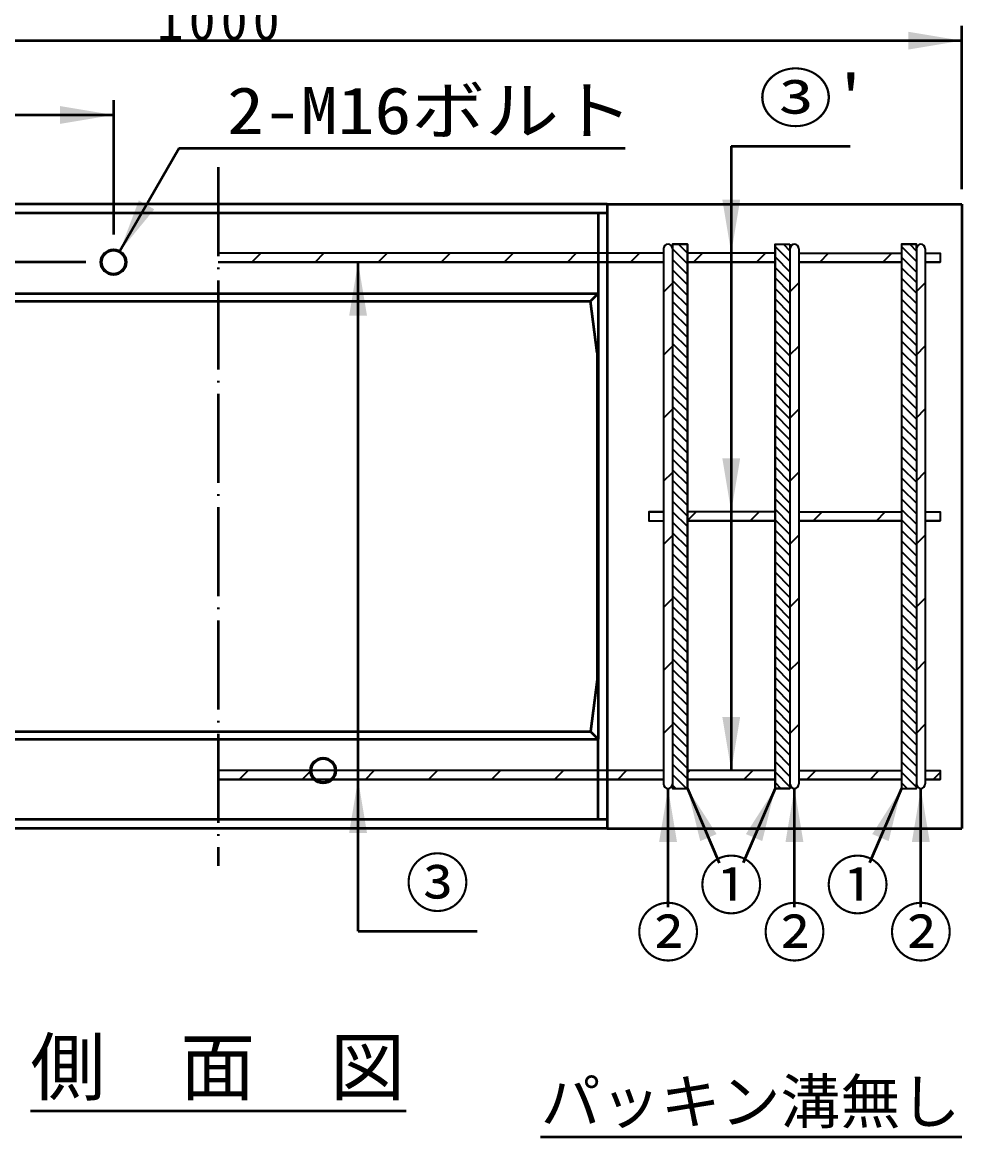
# Model space of a CAD drawing. Units: millimetres, scale not verified. Extents: x -2102 to 2102, y -1485 to 1485.
# Drawn here: x 249 to 880, y 345 to 1094 of the extents above; entities that cross this region are included whole.
import ezdxf
from ezdxf.enums import TextEntityAlignment as Align

# ---------------------------------------------------------------- set-up
doc = ezdxf.new("R2010")
doc.units = ezdxf.units.MM
doc.header["$LTSCALE"] = 5
doc.linetypes.add('LONG_DASHED_DOTTED', pattern=[15.25, 12, -1.5, 0.25, -1.5])
doc.layers.add('0-0_V-nasSTD', color=7, linetype='Continuous', lineweight=35)
doc.layers.add('0-1_0', color=7, linetype='Continuous', lineweight=50)
doc.styles.add('ＭＳ ゴシック', font='')
doc.styles.get('ＭＳ ゴシック').set_extended_font_data('MS Gothic')

msp = doc.modelspace()

# ---------------------------------------------------------------- linework, layer by layer
at = {"layer": '0-0_V-nasSTD', "lineweight": 50}
for p, q in [((725.469, 1011.045), (725.469, 591.045)), ((474.461, 483.045), (474.461, 933.045)), ((682.969, 499.095), (682.969, 579.045)), ((695.969, 579.045), (717.406, 528.938)), ((754.969, 579.045), (733.533, 528.938)), ((767.969, 499.095), (767.969, 579.045)), ((839.969, 579.045), (818.533, 528.938)), ((852.969, 499.095), (852.969, 579.045))]:
    msp.add_line(p, q, dxfattribs=at)
at = {"layer": '0-0_V-nasSTD'}
for p, q in [((689.907, 945.045), (695.969, 938.983)), ((760.618, 945.045), (764.969, 940.693)), ((764.969, 945.045), (764.969, 942.045)), ((845.471, 945.045), (849.969, 940.546)), ((403.121, 933.045), (409.121, 939.045)), ((445.548, 933.045), (451.548, 939.045)), ((487.974, 933.045), (493.974, 939.045)), ((530.401, 933.045), (536.401, 939.045)), ((572.827, 933.045), (578.827, 939.045)), ((615.253, 933.045), (621.253, 939.045)), ((657.68, 933.045), (663.68, 939.045)), ((685.969, 941.911), (695.969, 931.911)), ((700.106, 933.045), (706.106, 939.045)), ((742.533, 933.045), (748.533, 939.045)), ((754.969, 943.622), (764.969, 933.622)), ((784.959, 933.045), (790.959, 939.045)), ((827.385, 933.045), (833.385, 939.045)), ((839.969, 943.475), (849.969, 933.475)), ((685.969, 934.84), (695.969, 924.84)), ((754.969, 936.551), (764.969, 926.551)), ((839.969, 936.404), (849.969, 926.404)), ((685.969, 927.769), (695.969, 917.769)), ((754.969, 929.48), (764.969, 919.48)), ((754.969, 922.409), (764.969, 912.409)), ((839.969, 929.333), (849.969, 919.333)), ((839.969, 922.262), (849.969, 912.262)), ((679.969, 912.908), (685.969, 918.908)), ((685.969, 920.698), (695.969, 910.698)), ((754.969, 915.338), (764.969, 905.338)), ((764.969, 913.055), (770.969, 919.055)), ((839.969, 915.191), (849.969, 905.191)), ((849.969, 913.202), (855.969, 919.202)), ((685.969, 913.627), (695.969, 903.627)), ((754.969, 908.267), (764.969, 898.267)), ((839.969, 908.12), (849.969, 898.12)), ((685.969, 906.556), (695.969, 896.556)), ((754.969, 901.196), (764.969, 891.196)), ((839.969, 901.049), (849.969, 891.049)), ((685.969, 899.485), (695.969, 889.485)), ((685.969, 892.414), (695.969, 882.414)), ((754.969, 894.125), (764.969, 884.125)), ((839.969, 893.977), (849.969, 883.977)), ((685.969, 885.343), (695.969, 875.343)), ((754.969, 887.054), (764.969, 877.054)), ((839.969, 886.906), (849.969, 876.906)), ((685.969, 878.272), (695.969, 868.272)), ((754.969, 879.983), (764.969, 869.983)), ((839.969, 879.835), (849.969, 869.835)), ((679.969, 870.482), (685.969, 876.482)), ((685.969, 871.201), (695.969, 861.201)), ((754.969, 872.911), (764.969, 862.911)), ((764.969, 870.629), (770.969, 876.629)), ((839.969, 872.764), (849.969, 862.764)), ((849.969, 870.776), (855.969, 876.776)), ((685.969, 864.13), (695.969, 854.13)), ((754.969, 865.84), (764.969, 855.84)), ((839.969, 865.693), (849.969, 855.693)), ((685.969, 857.059), (695.969, 847.059)), ((754.969, 858.769), (764.969, 848.769)), ((839.969, 858.622), (849.969, 848.622)), ((685.969, 849.988), (695.969, 839.988)), ((754.969, 851.698), (764.969, 841.698)), ((839.969, 851.551), (849.969, 841.551)), ((685.969, 842.916), (695.969, 832.916)), ((754.969, 844.627), (764.969, 834.627)), ((839.969, 844.48), (849.969, 834.48)), ((679.969, 828.055), (685.969, 834.055)), ((685.969, 835.845), (695.969, 825.845)), ((754.969, 837.556), (764.969, 827.556)), ((764.969, 828.202), (770.969, 834.202)), ((839.969, 837.409), (849.969, 827.409)), ((849.969, 828.35), (855.969, 834.35)), ((685.969, 828.774), (695.969, 818.774)), ((754.969, 830.485), (764.969, 820.485)), ((839.969, 830.338), (849.969, 820.338)), ((685.969, 821.703), (695.969, 811.703)), ((754.969, 823.414), (764.969, 813.414)), ((839.969, 823.267), (849.969, 813.267)), ((685.969, 814.632), (695.969, 804.632)), ((754.969, 816.343), (764.969, 806.343)), ((839.969, 816.196), (849.969, 806.196)), ((685.969, 807.561), (695.969, 797.561)), ((754.969, 809.272), (764.969, 799.272)), ((754.969, 802.201), (764.969, 792.201)), ((839.969, 809.125), (849.969, 799.125)), ((685.969, 800.49), (695.969, 790.49)), ((754.969, 795.13), (764.969, 785.13)), ((839.969, 802.054), (849.969, 792.054)), ((839.969, 794.983), (849.969, 784.983)), ((679.969, 785.629), (685.969, 791.629)), ((685.969, 793.419), (695.969, 783.419)), ((754.969, 788.059), (764.969, 778.059)), ((764.969, 785.776), (770.969, 791.776)), ((839.969, 787.911), (849.969, 777.911)), ((849.969, 785.923), (855.969, 791.923)), ((685.969, 786.348), (695.969, 776.348)), ((754.969, 780.988), (764.969, 770.988)), ((839.969, 780.84), (849.969, 770.84)), ((685.969, 779.277), (695.969, 769.277)), ((685.969, 772.206), (695.969, 762.206)), ((754.969, 773.916), (764.969, 763.916)), ((839.969, 773.769), (849.969, 763.769)), ((685.969, 765.135), (695.969, 755.135)), ((695.969, 759.202), (701.812, 765.045)), ((738.238, 759.045), (744.238, 765.045)), ((754.969, 766.845), (764.969, 756.845)), ((780.665, 759.045), (786.665, 765.045)), ((823.091, 759.045), (829.091, 765.045)), ((839.969, 766.698), (849.969, 756.698)), ((685.969, 758.064), (695.969, 748.064)), ((754.969, 759.774), (764.969, 749.774)), ((839.969, 759.627), (849.969, 749.627)), ((865.517, 759.045), (865.969, 759.497)), ((685.969, 750.993), (695.969, 740.993)), ((754.969, 752.703), (764.969, 742.703)), ((839.969, 752.556), (849.969, 742.556)), ((679.969, 743.202), (685.969, 749.202)), ((685.969, 743.922), (695.969, 733.922)), ((754.969, 745.632), (764.969, 735.632)), ((764.969, 743.35), (770.969, 749.35)), ((839.969, 745.485), (849.969, 735.485)), ((849.969, 743.497), (855.969, 749.497)), ((685.969, 736.85), (695.969, 726.85)), ((754.969, 738.561), (764.969, 728.561)), ((839.969, 738.414), (849.969, 728.414)), ((685.969, 729.779), (695.969, 719.779)), ((754.969, 731.49), (764.969, 721.49)), ((839.969, 731.343), (849.969, 721.343)), ((685.969, 722.708), (695.969, 712.708)), ((754.969, 724.419), (764.969, 714.419)), ((839.969, 724.272), (849.969, 714.272)), ((685.969, 715.637), (695.969, 705.637)), ((754.969, 717.348), (764.969, 707.348)), ((839.969, 717.201), (849.969, 707.201)), ((679.969, 700.776), (685.969, 706.776)), ((685.969, 708.566), (695.969, 698.566)), ((754.969, 710.277), (764.969, 700.277)), ((764.969, 700.923), (770.969, 706.923)), ((839.969, 710.13), (849.969, 700.13)), ((849.969, 701.07), (855.969, 707.07)), ((685.969, 701.495), (695.969, 691.495)), ((754.969, 703.206), (764.969, 693.206)), ((839.969, 703.059), (849.969, 693.059)), ((685.969, 694.424), (695.969, 684.424)), ((754.969, 696.135), (764.969, 686.135)), ((839.969, 695.988), (849.969, 685.988)), ((685.969, 687.353), (695.969, 677.353)), ((754.969, 689.064), (764.969, 679.064)), ((839.969, 688.916), (849.969, 678.916)), ((685.969, 680.282), (695.969, 670.282)), ((754.969, 681.993), (764.969, 671.993)), ((754.969, 674.922), (764.969, 664.922)), ((839.969, 681.845), (849.969, 671.845)), ((839.969, 674.774), (849.969, 664.774)), ((685.969, 673.211), (695.969, 663.211)), ((754.969, 667.85), (764.969, 657.85)), ((839.969, 667.703), (849.969, 657.703)), ((679.969, 658.35), (685.969, 664.35)), ((685.969, 666.14), (695.969, 656.14)), ((754.969, 660.779), (764.969, 650.779)), ((764.969, 658.497), (770.969, 664.497)), ((839.969, 660.632), (849.969, 650.632)), ((849.969, 658.644), (855.969, 664.644)), ((685.969, 659.069), (695.969, 649.069)), ((754.969, 653.708), (764.969, 643.708)), ((839.969, 653.561), (849.969, 643.561)), ((685.969, 651.998), (695.969, 641.998)), ((685.969, 644.927), (695.969, 634.927)), ((754.969, 646.637), (764.969, 636.637)), ((839.969, 646.49), (849.969, 636.49)), ((685.969, 637.856), (695.969, 627.856)), ((754.969, 639.566), (764.969, 629.566)), ((839.969, 639.419), (849.969, 629.419)), ((685.969, 630.784), (695.969, 620.784)), ((754.969, 632.495), (764.969, 622.495)), ((839.969, 632.348), (849.969, 622.348)), ((685.969, 623.713), (695.969, 613.713)), ((754.969, 625.424), (764.969, 615.424)), ((839.969, 625.277), (849.969, 615.277)), ((679.969, 615.923), (685.969, 621.923)), ((685.969, 616.642), (695.969, 606.642)), ((754.969, 618.353), (764.969, 608.353)), ((764.969, 616.07), (770.969, 622.07)), ((839.969, 618.206), (849.969, 608.206)), ((849.969, 616.217), (855.969, 622.217)), ((685.969, 609.571), (695.969, 599.571)), ((754.969, 611.282), (764.969, 601.282)), ((839.969, 611.135), (849.969, 601.135)), ((685.969, 602.5), (695.969, 592.5)), ((754.969, 604.211), (764.969, 594.211)), ((839.969, 604.064), (849.969, 594.064)), ((685.969, 595.429), (695.969, 585.429)), ((754.969, 597.14), (764.969, 587.14)), ((839.969, 596.993), (849.969, 586.993)), ((394.533, 585.045), (400.533, 591.045)), ((436.959, 585.045), (442.959, 591.045)), ((479.385, 585.045), (485.385, 591.045)), ((521.812, 585.045), (527.812, 591.045)), ((564.238, 585.045), (570.238, 591.045)), ((606.665, 585.045), (612.665, 591.045)), ((649.091, 585.045), (655.091, 591.045)), ((685.969, 588.358), (695.283, 579.045)), ((695.969, 589.497), (697.517, 591.045)), ((733.944, 585.045), (739.944, 591.045)), ((754.666, 585.045), (754.969, 585.348)), ((754.969, 590.069), (764.969, 580.069)), ((776.37, 585.045), (782.37, 591.045)), ((818.797, 585.045), (824.797, 591.045)), ((839.519, 585.045), (839.969, 585.495)), ((839.969, 589.922), (849.969, 579.922)), ((861.223, 585.045), (865.969, 589.791)), ((685.969, 581.287), (688.212, 579.045)), ((754.969, 582.998), (758.922, 579.045)), ((839.969, 582.85), (843.775, 579.045))]:
    msp.add_line(p, q, dxfattribs=at)
for points in [[(685.969, 582.045), (685.969, 579.045), (695.969, 579.045), (695.969, 585.045), (695.969, 591.045), (695.969, 759.045), (695.969, 765.045), (695.969, 933.045), (695.969, 939.045), (695.969, 945.045), (685.969, 945.045), (685.969, 942.045)], [(764.969, 582.045), (764.969, 579.045), (754.969, 579.045), (754.969, 585.045), (754.969, 591.045), (754.969, 759.045), (754.969, 765.045), (754.969, 881.235), (754.969, 892.854), (754.969, 933.045), (754.969, 939.045), (754.969, 945.045), (764.969, 945.045)], [(849.969, 942.045), (849.969, 945.045), (839.969, 945.045), (839.969, 939.045), (839.969, 933.045), (839.969, 765.045)], [(679.969, 942.045), (679.969, 939.045), (641.969, 939.045), (635.969, 939.045), (380.469, 939.045)], [(770.969, 942.045), (770.969, 939.045), (839.969, 939.045)], [(839.969, 939.045), (839.969, 933.045), (770.969, 933.045), (770.969, 765.045), (839.969, 765.045), (839.969, 759.045), (770.969, 759.045), (770.969, 591.045), (839.969, 591.045), (839.969, 585.045), (770.969, 585.045), (770.969, 582.045)], [(855.969, 942.045), (855.969, 939.045), (865.969, 939.045), (865.969, 933.045), (855.969, 933.045), (855.969, 765.045), (865.969, 765.045), (865.969, 759.045), (855.969, 759.045), (855.969, 591.045), (865.969, 591.045), (865.969, 585.045), (855.969, 585.045), (855.969, 582.045)], [(380.469, 933.045), (635.969, 933.045), (641.969, 933.045), (679.969, 933.045), (679.969, 765.045), (669.969, 765.045), (669.969, 759.045), (679.969, 759.045), (679.969, 591.045), (641.969, 591.045), (635.969, 591.045), (380.469, 591.045)], [(839.969, 765.045), (839.969, 759.045), (839.969, 591.045), (839.969, 585.045), (839.969, 579.045), (849.969, 579.045), (849.969, 582.045)], [(380.469, 585.045), (635.969, 585.045), (641.969, 585.045), (679.969, 585.045), (679.969, 582.045)]]:
    msp.add_lwpolyline(points, dxfattribs=at)
for points in [[(695.969, 939.045), (695.969, 933.045), (754.969, 933.045), (754.969, 939.045)], [(695.969, 765.045), (695.969, 759.045), (754.969, 759.045), (754.969, 765.045)], [(754.969, 585.045), (754.969, 591.045), (695.969, 591.045), (695.969, 585.045)]]:
    msp.add_lwpolyline(points, close=True, dxfattribs=at)
at = {"layer": '0-0_V-nasSTD', "lineweight": 50}
for centre, radius in [((309.969, 933.045), 8.5), ((309.969, 933.045), 8), ((450.969, 591.045), 8.5), ((450.969, 591.045), 8)]:
    msp.add_circle(centre, radius, dxfattribs=at)
at = {"layer": '0-0_V-nasSTD'}
for centre, start, end in [((682.969, 942.045), 0, 180), ((767.969, 942.045), 0, 180), ((852.969, 942.045), 0, 180), ((682.969, 582.045), 180, 0), ((767.969, 582.045), 180, 0), ((852.969, 582.045), 180, 0)]:
    msp.add_arc(centre, 3, start, end, dxfattribs=at)
for points in [[(844.469, 1076.045), (844.469, 1088.045), (880.469, 1082.045)], [(273.969, 1026.045), (273.969, 1038.045), (309.969, 1032.045)], [(719.469, 975.045), (725.469, 939.045), (731.469, 975.045)], [(314.219, 940.406), (327.023, 974.583), (337.416, 968.583)], [(468.461, 897.045), (474.461, 933.045), (480.461, 897.045)], [(719.469, 801.045), (725.469, 765.045), (731.469, 801.045)], [(719.469, 627.045), (725.469, 591.045), (731.469, 627.045)], [(468.461, 549.045), (474.461, 585.045), (480.461, 549.045)], [(676.969, 543.045), (682.969, 579.045), (688.969, 543.045)], [(695.969, 579.045), (704.613, 543.587), (710.129, 545.946)], [(695.969, 579.045), (710.129, 545.946), (715.646, 548.306)], [(735.293, 548.306), (740.81, 545.946), (754.969, 579.045)], [(740.81, 545.946), (746.326, 543.587), (754.969, 579.045)], [(761.969, 543.045), (767.969, 579.045), (773.969, 543.045)], [(820.293, 548.306), (825.81, 545.946), (839.969, 579.045)], [(825.81, 545.946), (831.326, 543.587), (839.969, 579.045)], [(846.969, 543.045), (852.969, 579.045), (858.969, 543.045)]]:
    msp.add_solid(points, dxfattribs=at)
at = {"layer": '0-1_0'}
for p, q in [((880.469, 982.045), (880.469, 1092.045)), ((-119.531, 1082.045), (880.469, 1082.045)), ((309.969, 1042.045), (309.969, 951.545)), ((118.969, 1032.045), (309.969, 1032.045)), ((354.219, 1009.688), (314.219, 940.406)), ((354.219, 1009.688), (654.219, 1009.688)), ((725.469, 1011.045), (805.469, 1011.045)), ((641.969, 972.045), (118.969, 972.045)), ((641.969, 972.045), (880.469, 972.045)), ((641.969, 972.045), (641.969, 552.045)), ((880.469, 972.045), (880.469, 552.045)), ((641.969, 966.045), (118.969, 966.045)), ((635.969, 966.045), (635.969, 912.045)), ((291.469, 933.045), (201.469, 933.045)), ((124.969, 912.045), (635.969, 912.045)), ((630.71, 906.786), (635.969, 912.045)), ((635.969, 912.045), (635.969, 612.045)), ((130.228, 906.786), (630.71, 906.786)), ((635.269, 872.045), (630.71, 906.786)), ((635.269, 872.045), (635.269, 652.045)), ((635.269, 652.045), (630.71, 617.304)), ((130.228, 617.304), (630.71, 617.304)), ((630.71, 617.304), (635.969, 612.045)), ((124.969, 612.045), (635.969, 612.045)), ((635.969, 558.045), (635.969, 612.045)), ((641.969, 558.045), (118.969, 558.045)), ((641.969, 552.045), (118.969, 552.045)), ((641.969, 552.045), (880.469, 552.045)), ((474.461, 483.045), (554.461, 483.045)), ((254.066, 362.045), (506.873, 362.045)), ((597.262, 344.718), (880.469, 344.718))]:
    msp.add_line(p, q, dxfattribs=at)
at = {"layer": '0-1_0', "linetype": 'LONG_DASHED_DOTTED'}
msp.add_line((380.469, 997.045), (380.469, 527.045), dxfattribs=at)
at = {"layer": '0-1_0', "lineweight": 35}
for p, q in [((754.969, 945.045), (764.969, 945.045)), ((839.969, 945.045), (849.969, 945.045)), ((679.969, 939.045), (380.469, 939.045)), ((641.976, 939.045), (641.969, 939.038)), ((679.969, 942.045), (679.969, 582.045)), ((685.969, 942.045), (685.969, 582.045)), ((754.969, 939.045), (695.969, 939.045)), ((764.969, 942.045), (764.969, 582.045)), ((770.969, 942.045), (770.969, 582.045)), ((770.969, 939.045), (839.969, 939.045)), ((849.969, 942.045), (849.969, 582.045)), ((855.969, 942.045), (855.969, 582.045)), ((855.969, 939.045), (865.969, 939.045)), ((865.969, 939.045), (865.969, 933.045)), ((679.969, 933.045), (380.469, 933.045)), ((754.969, 933.045), (695.969, 933.045)), ((770.969, 933.045), (839.969, 933.045)), ((855.969, 933.045), (865.969, 933.045)), ((669.969, 765.045), (669.969, 759.045)), ((669.969, 765.045), (679.969, 765.045)), ((754.969, 765.045), (695.969, 765.045)), ((770.969, 765.045), (839.969, 765.045)), ((855.969, 765.045), (865.969, 765.045)), ((865.969, 765.045), (865.969, 759.045)), ((669.969, 759.045), (679.969, 759.045)), ((754.969, 759.045), (695.969, 759.045)), ((770.969, 759.045), (839.969, 759.045)), ((855.969, 759.045), (865.969, 759.045)), ((679.969, 591.045), (380.469, 591.045)), ((679.969, 585.045), (380.469, 585.045)), ((754.969, 591.045), (695.969, 591.045)), ((754.969, 585.045), (695.969, 585.045)), ((770.969, 591.045), (839.969, 591.045)), ((770.969, 585.045), (839.969, 585.045)), ((855.969, 591.045), (865.969, 591.045)), ((855.969, 585.045), (865.969, 585.045)), ((865.969, 591.045), (865.969, 585.045)), ((685.969, 579.045), (695.969, 579.045))]:
    msp.add_line(p, q, dxfattribs=at)
for points in [[(685.969, 945.045), (695.969, 945.045), (695.969, 579.045)], [(754.969, 945.045), (754.969, 579.045), (764.969, 579.045)], [(839.969, 945.045), (839.969, 579.045), (849.969, 579.045)]]:
    msp.add_lwpolyline(points, dxfattribs=at)
for centre, start, end in [((682.969, 942.045), 0, 180), ((767.969, 942.045), 0, 180), ((852.969, 942.045), 0, 180), ((682.969, 582.045), 180, 0), ((767.969, 582.045), 180, 0), ((852.969, 582.045), 180, 0)]:
    msp.add_arc(centre, 3, start, end, dxfattribs=at)

# ---------------------------------------------------------------- texts
at = {"layer": '0-0_V-nasSTD', "style": 'ＭＳ ゴシック', "width": 1.15}
for s, p in [("③'", (743.869, 1018.045)), ('2-M16ボルト', (386.379, 1009.688))]:
    msp.add_text(s, height=31.67, dxfattribs=at).set_placement(p, align=Align.BOTTOM_LEFT)
at = {"layer": '0-0_V-nasSTD', "style": 'ＭＳ ゴシック'}
for s, height, p in [('③', 31.67, (506.261, 490.045)), ('①', 31.67, (703.869, 488.489)), ('①', 31.67, (788.869, 488.489)), ('②', 31.67, (661.406, 456.745)), ('②', 31.67, (746.406, 456.745)), ('②', 31.67, (831.406, 456.745)), ('側\u3000面\u3000図', 36.95, (254.066, 362.045)), ('パッキン溝無し', 29.56, (597.262, 344.718))]:
    msp.add_text(s, height=height, dxfattribs=at).set_placement(p, align=Align.BOTTOM_LEFT)
at = {"layer": '0-0_V-nasSTD', "insert": (339.069, 1082.045), "char_height": 26.39, "attachment_point": 7, "style": 'ＭＳ ゴシック'}
msp.add_mtext('\\T1.2;1000', dxfattribs=at)

doc.saveas('drawing.dxf')
